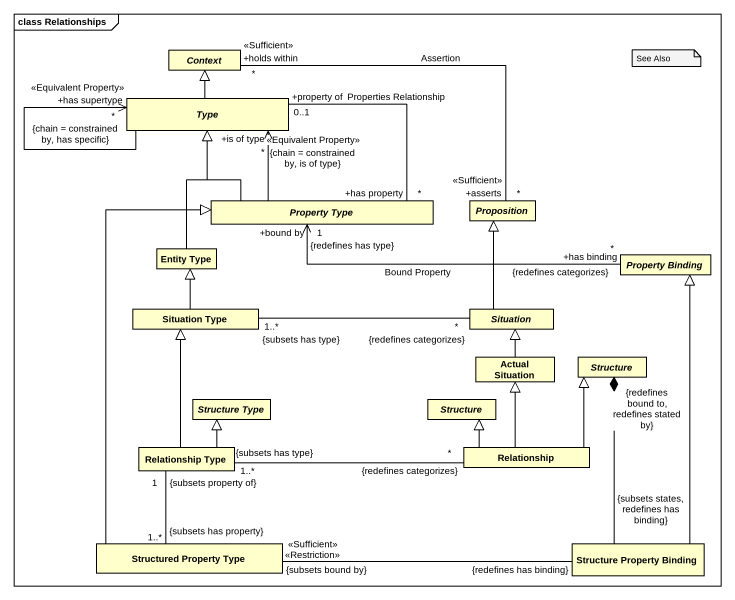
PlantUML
@startuml
mainframe class Relationships
hide circle
hide empty members
abstract class Context
abstract class Type
abstract class "Property Type" as Property_Type
abstract class Proposition
class "Entity Type" as Entity_Type
abstract class "Property Binding" as Property_Binding
class "Situation Type" as Situation_Type
abstract class Situation
class "Actual Situation" as Actual_Situation
abstract class Structure
abstract class "Structure Type" as Structure_Type
abstract class "Structure" as Structure_2
class "Relationship Type" as Relationship_Type
class Relationship
class "Structured Property Type" as Structured_Property_Type
class "Structure Property Binding" as Structure_Property_Binding
Context "+holds within\n*\n<<Sufficient>>" -right- "+asserts\n*\n<<Sufficient>>" Proposition : Assertion
Type -up-|> Context
Type --> "+has supertype\n<<Equivalent Property>>\n{chain = constrained by, has specific}\n*" Type
Type "+property of\n0..1" -- "+has property\n*" Property_Type : Properties Relationship
Property_Type -up-> "+is of type\n<<Equivalent Property>>\n{chain = constrained by, is of type}\n*" Type
Property_Type -up-|> Type
Property_Type "+bound by\n1\n{redefines has type}" <-right- "*\n+has binding\n{redefines categorizes}" Property_Binding : Bound Property
Entity_Type -up-|> Type
Situation_Type -up-|> Entity_Type
Situation_Type "1..*\n{subsets has type}" -right- "{redefines categorizes}\n*" Situation
Situation -up-|> Proposition
Actual_Situation -up-|> Situation
Structure "{redefines bound to, redefines stated by}" *-- "{subsets states, redefines has binding}" Structure_Property_Binding
Relationship_Type -up-|> Situation_Type
Relationship_Type -up-|> Structure_Type
Relationship_Type "1..*\n{subsets has type}" -right- "{redefines categorizes}\n*" Relationship
Relationship_Type "1\n{subsets property of}" -- "1..*\n{subsets has property}" Structured_Property_Type
Relationship -up-|> Actual_Situation
Relationship -up-|> Structure
Relationship -up-|> Structure_2
Structured_Property_Type -up-|> Property_Type
Structure_Property_Binding -up-|> Property_Binding
Structure_Property_Binding "{redefines has binding}" -left- "{subsets bound by}\n<<Sufficient>> <<Restriction>>" Structured_Property_Type
note as N1
  See Also
end note
@enduml
